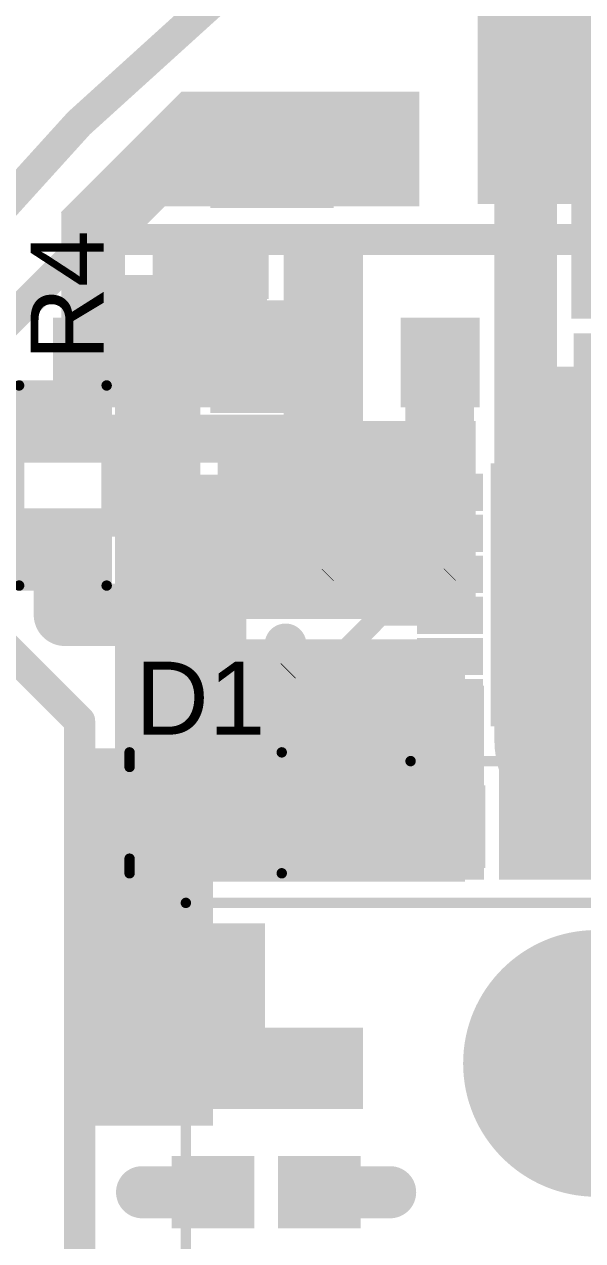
# Model space of a CAD drawing. Header units: millimetres. Extents: x -35.7 to 35.7, y -3.2 to 68.2.
# Drawn here: x -25.77 to -18.96, y 43.99 to 58.81 of the extents above; entities that cross this region are included whole.
import ezdxf

# ---------------------------------------------------------------- set-up
doc = ezdxf.new("R2010")
doc.units = ezdxf.units.MM
for name, color, linetype in [('BottomLayer', 5, 'Continuous'), ('BottomPaste', 16, 'Continuous'), ('BottomSolder', 6, 'Continuous'), ('Mechanical2', 216, 'Continuous'), ('PadHoleLayer', 156, 'Continuous'), ('TopLayer', 1, 'Continuous'), ('TopOverlay', 2, 'Continuous'), ('TopPaste', 8, 'Continuous'), ('TopSolder', 216, 'Continuous'), ('ViaHoleLayer', 16, 'Continuous')]:
    doc.layers.add(name, color=color, linetype=linetype)
doc.styles.add('Arial', font='', dxfattribs={"height": 0.2})
doc.styles.get('Arial').set_extended_font_data('Arial')

# ---------------------------------------------------------------- blocks, each defined once
blk = doc.blocks.new('0855115001_56')
at = {"layer": 'PadHoleLayer'}
h = blk.add_hatch(color=156, dxfattribs=at)
edge = h.paths.add_edge_path()
edge.add_arc((-5.715, -4.444999999999999), 1.62500056, 0, 360)
at = {"layer": 'TopOverlay', "const_width": 0.127}
for points in [[(-7.670799999999999, -9.448799999999999), (-7.670799999999999, 5.715)], [(7.6454, -9.448799999999999), (-7.670799999999999, -9.448799999999999)]]:
    blk.add_lwpolyline(points, dxfattribs=at)
at = {"layer": 'TopOverlay', "const_width": 0.0635}
blk.add_lwpolyline([(-7.70255, -9.448799999999999, 1), (-7.63905, -9.448799999999999, 1)], format="xyb", close=True, dxfattribs=at)
blk.add_lwpolyline([(-7.70255, -9.448799999999999, 1), (-7.63905, -9.448799999999999, 1)], format="xyb", close=True, dxfattribs=at)
blk = doc.blocks.new('CAP_0603_B_78')
at = {"layer": 'BottomLayer'}
for points in [[(-1.143, -0.4445), (-1.143, 0.4445), (-0.3810000000000001, 0.4445), (-0.3809999999999999, -0.4445)], [(0.3810000000000001, -0.4445), (0.3809999999999999, 0.4445), (1.143, 0.4445), (1.143, -0.4445)]]:
    blk.add_hatch(color=5, dxfattribs=at).paths.add_polyline_path(points)
at = {"layer": 'BottomPaste'}
for points in [[(-1.143, -0.4445), (-1.143, 0.4445), (-0.3810000000000001, 0.4445), (-0.3809999999999999, -0.4445)], [(0.3810000000000001, -0.4445), (0.3809999999999999, 0.4445), (1.143, 0.4445), (1.143, -0.4445)]]:
    blk.add_hatch(color=16, dxfattribs=at).paths.add_polyline_path(points)
at = {"layer": 'BottomSolder'}
for points in [[(-1.20299988, -0.50449988), (-1.20299988, 0.5044998799999999), (-0.3210001200000001, 0.50449988), (-0.3210001199999999, -0.5044998799999999)], [(0.3210001200000001, -0.50449988), (0.3210001199999999, 0.5044998799999999), (1.20299988, 0.50449988), (1.20299988, -0.5044998799999999)]]:
    blk.add_hatch(color=6, dxfattribs=at).paths.add_polyline_path(points)
blk = doc.blocks.new('CAP_0603_B_79')
at = {"layer": 'BottomLayer'}
for points in [[(-1.143, -0.4445), (-1.143, 0.4445), (-0.3810000000000001, 0.4445), (-0.3809999999999999, -0.4445)], [(0.3810000000000001, -0.4445), (0.3809999999999999, 0.4445), (1.143, 0.4445), (1.143, -0.4445)]]:
    blk.add_hatch(color=5, dxfattribs=at).paths.add_polyline_path(points)
at = {"layer": 'BottomPaste'}
for points in [[(-1.143, -0.4445), (-1.143, 0.4445), (-0.3810000000000001, 0.4445), (-0.3809999999999999, -0.4445)], [(0.3810000000000001, -0.4445), (0.3809999999999999, 0.4445), (1.143, 0.4445), (1.143, -0.4445)]]:
    blk.add_hatch(color=16, dxfattribs=at).paths.add_polyline_path(points)
at = {"layer": 'BottomSolder'}
for points in [[(-1.20299988, -0.50449988), (-1.20299988, 0.5044998799999999), (-0.3210001200000001, 0.50449988), (-0.3210001199999999, -0.5044998799999999)], [(0.3210001200000001, -0.50449988), (0.3210001199999999, 0.5044998799999999), (1.20299988, 0.50449988), (1.20299988, -0.5044998799999999)]]:
    blk.add_hatch(color=6, dxfattribs=at).paths.add_polyline_path(points)
blk = doc.blocks.new('CAP_0402_B_92')
at = {"layer": 'BottomLayer'}
for points in [[(-0.2413, 0.3175), (-0.2412999999999999, -0.3175), (-0.6985, -0.3175), (-0.6985, 0.3175)], [(0.6985, 0.3175), (0.6985, -0.3175), (0.2413, -0.3175), (0.2412999999999999, 0.3175)]]:
    blk.add_hatch(color=5, dxfattribs=at).paths.add_polyline_path(points)
at = {"layer": 'BottomPaste'}
for points in [[(-0.2413, 0.3175), (-0.2412999999999999, -0.3175), (-0.6985, -0.3175), (-0.6985, 0.3175)], [(0.6985, 0.3175), (0.6985, -0.3175), (0.2413, -0.3175), (0.2412999999999999, 0.3175)]]:
    blk.add_hatch(color=16, dxfattribs=at).paths.add_polyline_path(points)
at = {"layer": 'BottomSolder'}
for points in [[(-0.18130012, 0.37749988), (-0.18130012, -0.37749988), (-0.7584998799999999, -0.37749988), (-0.7584998799999999, 0.37749988)], [(0.7584998799999999, 0.37749988), (0.7584998799999999, -0.37749988), (0.18130012, -0.37749988), (0.18130012, 0.37749988)]]:
    blk.add_hatch(color=6, dxfattribs=at).paths.add_polyline_path(points)
blk = doc.blocks.new('CAP_0603_B_96')
at = {"layer": 'BottomLayer'}
for points in [[(-1.143, -0.4445), (-1.143, 0.4445), (-0.3809999999999999, 0.4445), (-0.3809999999999999, -0.4445)], [(0.3809999999999999, -0.4445), (0.3809999999999999, 0.4445), (1.143, 0.4445), (1.143, -0.4445)]]:
    blk.add_hatch(color=5, dxfattribs=at).paths.add_polyline_path(points)
at = {"layer": 'BottomPaste'}
for points in [[(-1.143, -0.4445), (-1.143, 0.4445), (-0.3809999999999999, 0.4445), (-0.3809999999999999, -0.4445)], [(0.3809999999999999, -0.4445), (0.3809999999999999, 0.4445), (1.143, 0.4445), (1.143, -0.4445)]]:
    blk.add_hatch(color=16, dxfattribs=at).paths.add_polyline_path(points)
at = {"layer": 'BottomSolder'}
for points in [[(-1.20299988, -0.50449988), (-1.20299988, 0.50449988), (-0.3210001199999999, 0.50449988), (-0.3210001199999999, -0.50449988)], [(0.3210001199999999, -0.50449988), (0.3210001199999999, 0.50449988), (1.20299988, 0.50449988), (1.20299988, -0.50449988)]]:
    blk.add_hatch(color=6, dxfattribs=at).paths.add_polyline_path(points)
blk = doc.blocks.new('CAP_0402_B_111')
at = {"layer": 'BottomLayer'}
for points in [[(-0.2412999999999999, 0.3174999999999999), (-0.2413000000000001, -0.3175), (-0.6985, -0.3174999999999999), (-0.6985, 0.3175)], [(0.6985, 0.3174999999999999), (0.6985, -0.3175), (0.2412999999999999, -0.3174999999999999), (0.2413000000000001, 0.3175)]]:
    blk.add_hatch(color=5, dxfattribs=at).paths.add_polyline_path(points)
at = {"layer": 'BottomPaste'}
for points in [[(-0.2412999999999999, 0.3174999999999999), (-0.2413000000000001, -0.3175), (-0.6985, -0.3174999999999999), (-0.6985, 0.3175)], [(0.6985, 0.3174999999999999), (0.6985, -0.3175), (0.2412999999999999, -0.3174999999999999), (0.2413000000000001, 0.3175)]]:
    blk.add_hatch(color=16, dxfattribs=at).paths.add_polyline_path(points)
at = {"layer": 'BottomSolder'}
for points in [[(-0.1813001199999999, 0.3774998799999999), (-0.1813001200000001, -0.3774998800000001), (-0.7584998799999999, -0.3774998799999999), (-0.7584998799999999, 0.3774998800000001)], [(0.7584998799999999, 0.3774998799999999), (0.7584998799999999, -0.3774998800000001), (0.1813001199999999, -0.3774998799999999), (0.1813001200000001, 0.3774998800000001)]]:
    blk.add_hatch(color=6, dxfattribs=at).paths.add_polyline_path(points)
blk = doc.blocks.new('CAP_0402_B_115')
at = {"layer": 'BottomLayer'}
for points in [[(-0.2413, 0.3175), (-0.2412999999999999, -0.3175), (-0.6985, -0.3175), (-0.6985, 0.3175)], [(0.6985, 0.3175), (0.6985, -0.3175), (0.2413, -0.3175), (0.2412999999999999, 0.3175)]]:
    blk.add_hatch(color=5, dxfattribs=at).paths.add_polyline_path(points)
at = {"layer": 'BottomPaste'}
for points in [[(-0.2413, 0.3175), (-0.2412999999999999, -0.3175), (-0.6985, -0.3175), (-0.6985, 0.3175)], [(0.6985, 0.3175), (0.6985, -0.3175), (0.2413, -0.3175), (0.2412999999999999, 0.3175)]]:
    blk.add_hatch(color=16, dxfattribs=at).paths.add_polyline_path(points)
at = {"layer": 'BottomSolder'}
for points in [[(-0.18130012, 0.37749988), (-0.18130012, -0.37749988), (-0.7584998799999999, -0.37749988), (-0.7584998799999999, 0.37749988)], [(0.7584998799999999, 0.37749988), (0.7584998799999999, -0.37749988), (0.18130012, -0.37749988), (0.18130012, 0.37749988)]]:
    blk.add_hatch(color=6, dxfattribs=at).paths.add_polyline_path(points)
blk = doc.blocks.new('CUS10S30_H3F_124')
at = {"layer": 'TopLayer'}
for points in [[(-0.74999977, -0.4500003699999999), (-1.55000071, -0.4500003700000001), (-1.55000071, 0.4500003699999999), (-0.74999977, 0.4500003700000001)], [(1.55000071, -0.4500003699999999), (0.74999977, -0.4500003700000001), (0.74999977, 0.4500003699999999), (1.55000071, 0.4500003700000001)]]:
    blk.add_hatch(color=1, dxfattribs=at).paths.add_polyline_path(points)
at = {"layer": 'TopOverlay'}
for points in [[(-2.00552304, 0.4822342399999999), (-0.91332304, 0.4822342399999999), (-0.91332304, 0.7870342399999999), (-2.00552304, 0.7870342399999999)], [(-2.00552304, -0.50836576), (-1.57372304, -0.50836576), (-1.57372304, 0.5076342399999999), (-2.00552304, 0.5076342399999999)], [(-2.00552304, -0.78776576), (-0.91332304, -0.78776576), (-0.91332304, -0.48296576), (-2.00552304, -0.48296576)]]:
    blk.add_hatch(color=2, dxfattribs=at).paths.add_polyline_path(points)
at = {"layer": 'TopPaste'}
for points in [[(-0.74999977, -0.4500003699999999), (-1.55000071, -0.4500003700000001), (-1.55000071, 0.4500003699999999), (-0.74999977, 0.4500003700000001)], [(1.55000071, -0.4500003699999999), (0.74999977, -0.4500003700000001), (0.74999977, 0.4500003699999999), (1.55000071, 0.4500003700000001)]]:
    blk.add_hatch(color=8, dxfattribs=at).paths.add_polyline_path(points)
at = {"layer": 'TopSolder'}
for points in [[(-0.69499861, -0.5050015299999998), (-1.60500187, -0.50500153), (-1.60500187, 0.5050015299999998), (-0.69499861, 0.50500153)], [(1.60500187, -0.5050015299999998), (0.69499861, -0.50500153), (0.69499861, 0.5050015299999998), (1.60500187, 0.50500153)]]:
    blk.add_hatch(color=216, dxfattribs=at).paths.add_polyline_path(points)
at = {"layer": 'TopOverlay', "const_width": 0.127}
for points in [[(0.9397999999999999, 0.7366), (-0.9143999999999999, 0.7366)], [(0.9397999999999999, 0.7366), (0.9397999999999999, 0.5588)], [(0.9397999999999999, -0.5588), (0.9397999999999999, -0.7366)], [(0.9397999999999999, -0.7366), (-0.9143999999999999, -0.7366)]]:
    blk.add_lwpolyline(points, dxfattribs=at)
at = {"layer": 'TopOverlay', "const_width": 0.0635}
for points in [[(-0.9461499999999999, 0.7366, 1), (-0.88265, 0.7366, 1)], [(0.9080499999999999, 0.7366, 1), (0.9715499999999999, 0.7366, 1)], [(0.9080499999999999, 0.7366, 1), (0.9715499999999999, 0.7366, 1)], [(0.9080499999999999, 0.5588, 1), (0.9715499999999999, 0.5588, 1)], [(0.9080499999999999, -0.5588, 1), (0.9715499999999999, -0.5588, 1)], [(-0.9461499999999999, -0.7366, 1), (-0.88265, -0.7366, 1)], [(0.9080499999999999, -0.7366, 1), (0.9715499999999999, -0.7366, 1)], [(0.9080499999999999, -0.7366, 1), (0.9715499999999999, -0.7366, 1)]]:
    blk.add_lwpolyline(points, format="xyb", close=True, dxfattribs=at)
blk = doc.blocks.new('RES0603_B_141')
at = {"layer": 'BottomLayer'}
for points in [[(-1.143, -0.4445), (-1.143, 0.4445), (-0.3809999999999999, 0.4445), (-0.3809999999999999, -0.4445)], [(0.3809999999999999, -0.4445), (0.3809999999999999, 0.4445), (1.143, 0.4445), (1.143, -0.4445)]]:
    blk.add_hatch(color=5, dxfattribs=at).paths.add_polyline_path(points)
at = {"layer": 'BottomPaste'}
for points in [[(-1.143, -0.4445), (-1.143, 0.4445), (-0.3809999999999999, 0.4445), (-0.3809999999999999, -0.4445)], [(0.3809999999999999, -0.4445), (0.3809999999999999, 0.4445), (1.143, 0.4445), (1.143, -0.4445)]]:
    blk.add_hatch(color=16, dxfattribs=at).paths.add_polyline_path(points)
at = {"layer": 'BottomSolder'}
for points in [[(-1.2446, -0.5460999999999999), (-1.2446, 0.5460999999999999), (-0.2794, 0.5460999999999999), (-0.2794, -0.5460999999999999)], [(0.2794, -0.5460999999999999), (0.2794, 0.5460999999999999), (1.2446, 0.5460999999999999), (1.2446, -0.5460999999999999)]]:
    blk.add_hatch(color=6, dxfattribs=at).paths.add_polyline_path(points)
blk = doc.blocks.new('RES0603_142')
at = {"layer": 'TopLayer'}
for points in [[(-0.3809999999999999, 0.4445), (-0.3809999999999999, -0.4445), (-1.143, -0.4445), (-1.143, 0.4445)], [(1.143, 0.4445), (1.143, -0.4445), (0.3809999999999999, -0.4445), (0.3809999999999999, 0.4445)]]:
    blk.add_hatch(color=1, dxfattribs=at).paths.add_polyline_path(points)
at = {"layer": 'TopPaste'}
for points in [[(-0.3809999999999999, 0.4445), (-0.3809999999999999, -0.4445), (-1.143, -0.4445), (-1.143, 0.4445)], [(1.143, 0.4445), (1.143, -0.4445), (0.3809999999999999, -0.4445), (0.3809999999999999, 0.4445)]]:
    blk.add_hatch(color=8, dxfattribs=at).paths.add_polyline_path(points)
at = {"layer": 'TopSolder'}
for points in [[(-0.2794, 0.5460999999999999), (-0.2794, -0.5460999999999999), (-1.2446, -0.5460999999999999), (-1.2446, 0.5460999999999999)], [(1.2446, 0.5460999999999999), (1.2446, -0.5460999999999999), (0.2794, -0.5460999999999999), (0.2794, 0.5460999999999999)]]:
    blk.add_hatch(color=216, dxfattribs=at).paths.add_polyline_path(points)
at = {"layer": 'TopOverlay', "const_width": 0.127}
for points in [[(1.2192, 0.5334), (-1.2192, 0.5334)], [(-1.2192, -0.5334), (-1.2192, 0.5334)], [(1.2192, -0.5334), (1.2192, 0.5334)], [(1.2192, -0.5334), (-1.2192, -0.5334)]]:
    blk.add_lwpolyline(points, dxfattribs=at)
at = {"layer": 'TopOverlay', "const_width": 0.0635}
for points in [[(-1.25095, 0.5334, 1), (-1.18745, 0.5334, 1)], [(-1.25095, 0.5334, 1), (-1.18745, 0.5334, 1)], [(1.18745, 0.5334, 1), (1.25095, 0.5334, 1)], [(1.18745, 0.5334, 1), (1.25095, 0.5334, 1)], [(-1.25095, -0.5334, 1), (-1.18745, -0.5334, 1)], [(-1.25095, -0.5334, 1), (-1.18745, -0.5334, 1)], [(1.18745, -0.5334, 1), (1.25095, -0.5334, 1)], [(1.18745, -0.5334, 1), (1.25095, -0.5334, 1)]]:
    blk.add_lwpolyline(points, format="xyb", close=True, dxfattribs=at)
blk = doc.blocks.new('RES0603_B_150')
at = {"layer": 'BottomLayer'}
for points in [[(-1.143, -0.4445), (-1.143, 0.4445), (-0.3809999999999999, 0.4445), (-0.3809999999999999, -0.4445)], [(0.3809999999999999, -0.4445), (0.3809999999999999, 0.4445), (1.143, 0.4445), (1.143, -0.4445)]]:
    blk.add_hatch(color=5, dxfattribs=at).paths.add_polyline_path(points)
at = {"layer": 'BottomPaste'}
for points in [[(-1.143, -0.4445), (-1.143, 0.4445), (-0.3809999999999999, 0.4445), (-0.3809999999999999, -0.4445)], [(0.3809999999999999, -0.4445), (0.3809999999999999, 0.4445), (1.143, 0.4445), (1.143, -0.4445)]]:
    blk.add_hatch(color=16, dxfattribs=at).paths.add_polyline_path(points)
at = {"layer": 'BottomSolder'}
for points in [[(-1.2446, -0.5460999999999999), (-1.2446, 0.5460999999999999), (-0.2794, 0.5460999999999999), (-0.2794, -0.5460999999999999)], [(0.2794, -0.5460999999999999), (0.2794, 0.5460999999999999), (1.2446, 0.5460999999999999), (1.2446, -0.5460999999999999)]]:
    blk.add_hatch(color=6, dxfattribs=at).paths.add_polyline_path(points)
blk = doc.blocks.new('RES0603_B_152')
at = {"layer": 'BottomLayer'}
for points in [[(-1.143, -0.4445), (-1.143, 0.4445), (-0.3809999999999999, 0.4445), (-0.3809999999999999, -0.4445)], [(0.3809999999999999, -0.4445), (0.3809999999999999, 0.4445), (1.143, 0.4445), (1.143, -0.4445)]]:
    blk.add_hatch(color=5, dxfattribs=at).paths.add_polyline_path(points)
at = {"layer": 'BottomPaste'}
for points in [[(-1.143, -0.4445), (-1.143, 0.4445), (-0.3809999999999999, 0.4445), (-0.3809999999999999, -0.4445)], [(0.3809999999999999, -0.4445), (0.3809999999999999, 0.4445), (1.143, 0.4445), (1.143, -0.4445)]]:
    blk.add_hatch(color=16, dxfattribs=at).paths.add_polyline_path(points)
at = {"layer": 'BottomSolder'}
for points in [[(-1.2446, -0.5460999999999999), (-1.2446, 0.5460999999999999), (-0.2794, 0.5460999999999999), (-0.2794, -0.5460999999999999)], [(0.2794, -0.5460999999999999), (0.2794, 0.5460999999999999), (1.2446, 0.5460999999999999), (1.2446, -0.5460999999999999)]]:
    blk.add_hatch(color=6, dxfattribs=at).paths.add_polyline_path(points)
blk = doc.blocks.new('750314597_159')
at = {"layer": 'TopLayer'}
for points in [[(-6.479998469999999, 3.08500018), (-5.17999853, 3.08500018), (-5.17999853, 1.91499998), (-6.479998469999999, 1.91499998)], [(5.18000107, 3.08500018), (6.48000101, 3.08500018), (6.48000101, 1.91499998), (5.18000107, 1.91499998)], [(-6.479998469999999, 0.5850000999999999), (-5.17999853, 0.5850000999999999), (-5.17999853, -0.5850000999999999), (-6.479998469999999, -0.5850000999999999)], [(5.18000107, 0.5850000999999999), (6.48000101, 0.5850000999999999), (6.48000101, -0.5850000999999999), (5.18000107, -0.5850000999999999)], [(-6.479998469999999, -1.91499998), (-5.17999853, -1.91499998), (-5.17999853, -3.08500018), (-6.479998469999999, -3.08500018)], [(5.18000107, -1.91499998), (6.48000101, -1.91499998), (6.48000101, -3.08500018), (5.18000107, -3.08500018)]]:
    blk.add_hatch(color=1, dxfattribs=at).paths.add_polyline_path(points)
at = {"layer": 'TopPaste'}
for points in [[(-6.479998469999999, 3.08500018), (-5.17999853, 3.08500018), (-5.17999853, 1.91499998), (-6.479998469999999, 1.91499998)], [(5.18000107, 3.08500018), (6.48000101, 3.08500018), (6.48000101, 1.91499998), (5.18000107, 1.91499998)], [(-6.479998469999999, 0.5850000999999999), (-5.17999853, 0.5850000999999999), (-5.17999853, -0.5850000999999999), (-6.479998469999999, -0.5850000999999999)], [(5.18000107, 0.5850000999999999), (6.48000101, 0.5850000999999999), (6.48000101, -0.5850000999999999), (5.18000107, -0.5850000999999999)], [(-6.479998469999999, -1.91499998), (-5.17999853, -1.91499998), (-5.17999853, -3.08500018), (-6.479998469999999, -3.08500018)], [(5.18000107, -1.91499998), (6.48000101, -1.91499998), (6.48000101, -3.08500018), (5.18000107, -3.08500018)]]:
    blk.add_hatch(color=8, dxfattribs=at).paths.add_polyline_path(points)
at = {"layer": 'TopSolder'}
for points in [[(-6.581598469999999, 3.18660018), (-5.078398529999999, 3.18660018), (-5.078398529999999, 1.81339998), (-6.581598469999999, 1.81339998)], [(5.07840107, 3.18660018), (6.581601009999999, 3.18660018), (6.581601009999999, 1.81339998), (5.07840107, 1.81339998)], [(-6.581598469999999, 0.6866000999999999), (-5.078398529999999, 0.6866000999999999), (-5.078398529999999, -0.6866000999999999), (-6.581598469999999, -0.6866000999999999)], [(5.07840107, 0.6866000999999999), (6.581601009999999, 0.6866000999999999), (6.581601009999999, -0.6866000999999999), (5.07840107, -0.6866000999999999)], [(-6.581598469999999, -1.81339998), (-5.078398529999999, -1.81339998), (-5.078398529999999, -3.18660018), (-6.581598469999999, -3.18660018)], [(5.07840107, -1.81339998), (6.581601009999999, -1.81339998), (6.581601009999999, -3.18660018), (5.07840107, -3.18660018)]]:
    blk.add_hatch(color=216, dxfattribs=at).paths.add_polyline_path(points)
at = {"layer": 'TopOverlay', "const_width": 0.127}
for points in [[(4.1402, 4.9276), (-3.937, 4.9276)], [(4.1402, -4.9276), (-3.937, -4.9276)]]:
    blk.add_lwpolyline(points, dxfattribs=at)
at = {"layer": 'TopOverlay'}
for points, const_width in [([(-3.96875, 4.9276, 1), (-3.90525, 4.9276, 1)], 0.0635), ([(4.108449999999999, 4.9276, 1), (4.17195, 4.9276, 1)], 0.0635), ([(5.7912, 3.5052, 1), (5.537199999999999, 3.5052, 1)], 0.254), ([(5.4737, 3.5052, 1), (5.6007, 3.5052, 1)], 0.127), ([(5.7277, 3.5052, 1), (5.8547, 3.5052, 1)], 0.127), ([(-3.96875, -4.9276, 1), (-3.90525, -4.9276, 1)], 0.0635), ([(4.108449999999999, -4.9276, 1), (4.17195, -4.9276, 1)], 0.0635)]:
    blk.add_lwpolyline(points, format="xyb", close=True, dxfattribs=dict(at, const_width=const_width))
blk = doc.blocks.new('LM5160ADNTR_B_160')
at = {"layer": 'BottomLayer'}
for points in [[(-1.29999994, 1.49999954), (1.29999994, 1.49999954), (1.29999994, -1.49999954), (-1.29999994, -1.49999954)], [(-2.19999814, 1.37499979), (-1.59999934, 1.37499979), (-1.59999934, 1.12500029), (-2.19999814, 1.12500029)], [(1.60000188, 1.37499979), (2.20000068, 1.37499979), (2.20000068, 1.12500029), (1.60000188, 1.12500029)], [(-2.19999814, 0.8750007900000001), (-1.59999934, 0.8750007900000001), (-1.59999934, 0.6250012899999999), (-2.19999814, 0.6250012899999999)], [(1.60000188, 0.8750007900000001), (2.20000068, 0.8750007900000001), (2.20000068, 0.6250012899999999), (1.60000188, 0.6250012899999999)], [(-2.19999814, 0.37499925), (-1.59999934, 0.37499925), (-1.59999934, 0.12499975), (-2.19999814, 0.12499975)], [(1.60000188, 0.37499925), (2.20000068, 0.37499925), (2.20000068, 0.12499975), (1.60000188, 0.12499975)], [(-2.19999814, -0.12499975), (-1.59999934, -0.12499975), (-1.59999934, -0.37499925), (-2.19999814, -0.37499925)], [(1.60000188, -0.12499975), (2.20000068, -0.12499975), (2.20000068, -0.37499925), (1.60000188, -0.37499925)], [(-2.19999814, -0.6250012899999999), (-1.59999934, -0.6250012899999999), (-1.59999934, -0.8750007900000001), (-2.19999814, -0.8750007900000001)], [(1.60000188, -0.6250012899999999), (2.20000068, -0.6250012899999999), (2.20000068, -0.8750007900000001), (1.60000188, -0.8750007900000001)], [(-2.19999814, -1.12500029), (-1.59999934, -1.12500029), (-1.59999934, -1.37499979), (-2.19999814, -1.37499979)], [(1.60000188, -1.12500029), (2.20000068, -1.12500029), (2.20000068, -1.37499979), (1.60000188, -1.37499979)]]:
    blk.add_hatch(color=5, dxfattribs=at).paths.add_polyline_path(points)
at = {"layer": 'BottomPaste'}
for points in [[(-1.29999994, 1.49999954), (1.29999994, 1.49999954), (1.29999994, -1.49999954), (-1.29999994, -1.49999954)], [(-2.19999814, 1.37499979), (-1.59999934, 1.37499979), (-1.59999934, 1.12500029), (-2.19999814, 1.12500029)], [(1.60000188, 1.37499979), (2.20000068, 1.37499979), (2.20000068, 1.12500029), (1.60000188, 1.12500029)], [(-2.19999814, 0.8750007900000001), (-1.59999934, 0.8750007900000001), (-1.59999934, 0.6250012899999999), (-2.19999814, 0.6250012899999999)], [(1.60000188, 0.8750007900000001), (2.20000068, 0.8750007900000001), (2.20000068, 0.6250012899999999), (1.60000188, 0.6250012899999999)], [(-2.19999814, 0.37499925), (-1.59999934, 0.37499925), (-1.59999934, 0.12499975), (-2.19999814, 0.12499975)], [(1.60000188, 0.37499925), (2.20000068, 0.37499925), (2.20000068, 0.12499975), (1.60000188, 0.12499975)], [(-2.19999814, -0.12499975), (-1.59999934, -0.12499975), (-1.59999934, -0.37499925), (-2.19999814, -0.37499925)], [(1.60000188, -0.12499975), (2.20000068, -0.12499975), (2.20000068, -0.37499925), (1.60000188, -0.37499925)], [(-2.19999814, -0.6250012899999999), (-1.59999934, -0.6250012899999999), (-1.59999934, -0.8750007900000001), (-2.19999814, -0.8750007900000001)], [(1.60000188, -0.6250012899999999), (2.20000068, -0.6250012899999999), (2.20000068, -0.8750007900000001), (1.60000188, -0.8750007900000001)], [(-2.19999814, -1.12500029), (-1.59999934, -1.12500029), (-1.59999934, -1.37499979), (-2.19999814, -1.37499979)], [(1.60000188, -1.12500029), (2.20000068, -1.12500029), (2.20000068, -1.37499979), (1.60000188, -1.37499979)]]:
    blk.add_hatch(color=16, dxfattribs=at).paths.add_polyline_path(points)
at = {"layer": 'BottomSolder'}
for points in [[(-1.40159994, 1.60159954), (1.40159994, 1.60159954), (1.40159994, -1.60159954), (-1.40159994, -1.60159954)], [(-2.30159814, 1.47659979), (-1.49839934, 1.47659979), (-1.49839934, 1.02340029), (-2.30159814, 1.02340029)], [(1.49840188, 1.47659979), (2.30160068, 1.47659979), (2.30160068, 1.02340029), (1.49840188, 1.02340029)], [(-2.30159814, 0.9766007899999999), (-1.49839934, 0.9766007899999999), (-1.49839934, 0.5234012899999999), (-2.30159814, 0.5234012899999999)], [(1.49840188, 0.9766007899999999), (2.30160068, 0.9766007899999999), (2.30160068, 0.5234012899999999), (1.49840188, 0.5234012899999999)], [(-2.30159814, 0.47659925), (-1.49839934, 0.47659925), (-1.49839934, 0.02339975), (-2.30159814, 0.02339975)], [(1.49840188, 0.47659925), (2.30160068, 0.47659925), (2.30160068, 0.02339975), (1.49840188, 0.02339975)], [(-2.30159814, -0.02339975), (-1.49839934, -0.02339975), (-1.49839934, -0.47659925), (-2.30159814, -0.47659925)], [(1.49840188, -0.02339975), (2.30160068, -0.02339975), (2.30160068, -0.47659925), (1.49840188, -0.47659925)], [(-2.30159814, -0.5234012899999999), (-1.49839934, -0.5234012899999999), (-1.49839934, -0.9766007899999999), (-2.30159814, -0.9766007899999999)], [(1.49840188, -0.5234012899999999), (2.30160068, -0.5234012899999999), (2.30160068, -0.9766007899999999), (1.49840188, -0.9766007899999999)], [(-2.30159814, -1.02340029), (-1.49839934, -1.02340029), (-1.49839934, -1.47659979), (-2.30159814, -1.47659979)], [(1.49840188, -1.02340029), (2.30160068, -1.02340029), (2.30160068, -1.47659979), (1.49840188, -1.47659979)]]:
    blk.add_hatch(color=6, dxfattribs=at).paths.add_polyline_path(points)

msp = doc.modelspace()

# ---------------------------------------------------------------- hatches: boundary and pattern name
at = {"layer": 'BottomLayer'}
for points in [[(-19.1008, 55.21959999999999), (-17.89975592, 55.21959999999999), (-17.89975592, 60.2996), (-19.1008, 60.2996)], [(-23.25370254, 57.39129745999999), (-23.85060254, 57.98819746), (-25.32379746, 56.51500254), (-24.72689746, 55.91810254)], [(-23.8506, 56.5912), (-20.955, 56.5912), (-20.955, 57.98819999999999), (-23.8506, 57.98819999999999)], [(-24.2062, 56.5912), (-22.86, 56.5912), (-22.86, 57.6326), (-24.2062, 57.6326)], [(-25.1206, 54.23303859999999), (-24.53995092, 54.23303859999999), (-24.53995092, 56.66739999999999), (-25.1206, 56.66739999999999)], [(-25.31708424, 54.2584386), (-24.73643516, 54.2584386), (-24.73643516, 56.515), (-25.31708424, 56.515)], [(-24.2062, 54.22899999999999), (-22.8092, 54.22899999999999), (-22.8092, 56.15939999999999), (-24.2062, 56.15939999999999)], [(-23.8506, 54.22899999999999), (-22.8092, 54.22899999999999), (-22.8092, 56.1086), (-23.8506, 56.1086)], [(-22.606, 53.55952204), (-21.6408, 53.55952204), (-21.6408, 56.15939999999999), (-22.606, 56.15939999999999)], [(-19.0754, 55.21959999999999), (-9.779, 55.21959999999999), (-9.779, 55.7022), (-19.0754, 55.7022)], [(-21.12555592, 52.5272), (-20.28735592, 52.5272), (-20.28735592, 55.14339999999999), (-21.12555592, 55.14339999999999)], [(-19.0754, 53.6796361), (-11.303, 53.6796361), (-11.303, 55.04179746), (-19.0754, 55.04179746)], [(-19.98255592, 52.4256), (-16.42655592, 52.4256), (-16.42655592, 54.63539999999999), (-19.98255592, 54.63539999999999)], [(-24.765, 54.05120254), (-24.765, 53.46700254), (-21.64080508, 53.46700254), (-21.64080508, 54.05120254)], [(-24.765, 52.6034), (-24.18771896, 52.6034), (-24.18771896, 53.59399999999999), (-24.765, 53.59399999999999)], [(-24.003, 48.46319999999999), (-23.0632, 48.46319999999999), (-23.0632, 53.2638), (-24.003, 53.2638)], [(-22.41004408, 52.5272), (-20.2946, 52.5272), (-20.2946, 53.2638), (-22.41004408, 53.2638)], [(-20.9296, 49.403), (-20.1676, 49.403), (-20.1676, 50.74919999999999), (-20.9296, 50.74919999999999)], [(-19.98255592, 48.387), (-17.36635592, 48.387), (-17.36635592, 50.47923356), (-19.98255592, 50.47923356)], [(-22.8092, 48.387), (-20.1676, 48.387), (-20.1676, 49.8602), (-22.8092, 49.8602)], [(-24.6634, 45.593), (-22.8346, 45.593), (-22.8346, 47.85359999999999), (-24.6634, 47.85359999999999)], [(-22.9743, 45.593), (-21.6408, 45.593), (-21.6408, 46.5836), (-22.9743, 46.5836)]]:
    msp.add_hatch(color=5, dxfattribs=at).paths.add_polyline_path(points)
h = msp.add_hatch(color=5, dxfattribs=at)
edge = h.paths.add_edge_path()
edge.add_arc((-21.3868, 57.60211999999999), 0.2999994, 0, 360)
h = msp.add_hatch(color=5, dxfattribs=at)
edge = h.paths.add_edge_path()
edge.add_arc((-21.3868, 56.95696), 0.2999994, 0, 360)
h = msp.add_hatch(color=5, dxfattribs=at)
edge = h.paths.add_edge_path()
edge.add_arc((-19.6596, 56.99760000000001), 0.2999994, 0, 360)
h = msp.add_hatch(color=5, dxfattribs=at)
edge = h.paths.add_edge_path()
edge.add_arc((-23.93455716, 55.44044284), 0.2999994, 0, 360)
h = msp.add_hatch(color=5, dxfattribs=at)
edge = h.paths.add_edge_path()
edge.add_arc((-19.6596, 55.2958), 0.2999994, 0, 360)
h = msp.add_hatch(color=5, dxfattribs=at)
edge = h.paths.add_edge_path()
edge.add_arc((-20.69375592, 53.5272361), 0.2999994, 0, 360)
h = msp.add_hatch(color=5, dxfattribs=at)
edge = h.paths.add_edge_path()
edge.add_arc((-25.273, 51.6128), 0.2999994, 0, 360)
h = msp.add_hatch(color=5, dxfattribs=at)
edge = h.paths.add_edge_path()
edge.add_arc((-22.5552, 50.92699999999999), 0.2999994, 0, 360)
h = msp.add_hatch(color=5, dxfattribs=at)
edge = h.paths.add_edge_path()
edge.add_arc((-22.47899492, 49.47962164), 0.2999994, 0, 360)
h = msp.add_hatch(color=5, dxfattribs=at)
edge = h.paths.add_edge_path()
edge.add_arc((-21.81859746, 49.47962164), 0.2999994, 0, 360)
h = msp.add_hatch(color=5, dxfattribs=at)
edge = h.paths.add_edge_path()
edge.add_arc((-22.47899492, 48.7934), 0.2999994, 0, 360)
h = msp.add_hatch(color=5, dxfattribs=at)
edge = h.paths.add_edge_path()
edge.add_arc((-21.81859746, 48.7934), 0.2999994, 0, 360)
h = msp.add_hatch(color=5, dxfattribs=at)
edge = h.paths.add_edge_path()
edge.add_arc((-24.3332, 47.4472), 0.2999994, 0, 360)
h = msp.add_hatch(color=5, dxfattribs=at)
edge = h.paths.add_edge_path()
edge.add_arc((-24.3332, 46.6979), 0.2999994, 0, 360)
h = msp.add_hatch(color=5, dxfattribs=at)
edge = h.paths.add_edge_path()
edge.add_arc((-24.3332, 45.9486), 0.2999994, 0, 360)
h = msp.add_hatch(color=5, dxfattribs=at)
edge = h.paths.add_edge_path()
edge.add_arc((-24.3332, 44.577), 0.2999994, 0, 360)
h = msp.add_hatch(color=5, dxfattribs=at)
edge = h.paths.add_edge_path()
edge.add_arc((-21.3106, 44.577), 0.2999994, 0, 360)
at = {"layer": 'BottomSolder'}
h = msp.add_hatch(color=6, dxfattribs=at)
edge = h.paths.add_edge_path()
edge.add_arc((-21.3868, 57.60211999999999), 0.1499997, 0, 360)
h = msp.add_hatch(color=6, dxfattribs=at)
edge = h.paths.add_edge_path()
edge.add_arc((-21.3868, 56.95696), 0.1499997, 0, 360)
h = msp.add_hatch(color=6, dxfattribs=at)
edge = h.paths.add_edge_path()
edge.add_arc((-19.6596, 56.99760000000001), 0.1499997, 0, 360)
h = msp.add_hatch(color=6, dxfattribs=at)
edge = h.paths.add_edge_path()
edge.add_arc((-23.93455716, 55.44044284), 0.1499997, 0, 360)
h = msp.add_hatch(color=6, dxfattribs=at)
edge = h.paths.add_edge_path()
edge.add_arc((-19.6596, 55.2958), 0.1499997, 0, 360)
h = msp.add_hatch(color=6, dxfattribs=at)
edge = h.paths.add_edge_path()
edge.add_arc((-20.69375592, 53.5272361), 0.1499997, 0, 360)
h = msp.add_hatch(color=6, dxfattribs=at)
edge = h.paths.add_edge_path()
edge.add_arc((-25.273, 51.6128), 0.1499997, 0, 360)
h = msp.add_hatch(color=6, dxfattribs=at)
edge = h.paths.add_edge_path()
edge.add_arc((-22.5552, 50.92699999999999), 0.1499997, 0, 360)
h = msp.add_hatch(color=6, dxfattribs=at)
edge = h.paths.add_edge_path()
edge.add_arc((-22.47899492, 49.47962164), 0.1499997, 0, 360)
h = msp.add_hatch(color=6, dxfattribs=at)
edge = h.paths.add_edge_path()
edge.add_arc((-21.81859746, 49.47962164), 0.1499997, 0, 360)
h = msp.add_hatch(color=6, dxfattribs=at)
edge = h.paths.add_edge_path()
edge.add_arc((-22.47899492, 48.7934), 0.1499997, 0, 360)
h = msp.add_hatch(color=6, dxfattribs=at)
edge = h.paths.add_edge_path()
edge.add_arc((-21.81859746, 48.7934), 0.1499997, 0, 360)
h = msp.add_hatch(color=6, dxfattribs=at)
edge = h.paths.add_edge_path()
edge.add_arc((-24.3332, 47.4472), 0.1499997, 0, 360)
h = msp.add_hatch(color=6, dxfattribs=at)
edge = h.paths.add_edge_path()
edge.add_arc((-24.3332, 46.6979), 0.1499997, 0, 360)
h = msp.add_hatch(color=6, dxfattribs=at)
edge = h.paths.add_edge_path()
edge.add_arc((-24.3332, 45.9486), 0.1499997, 0, 360)
h = msp.add_hatch(color=6, dxfattribs=at)
edge = h.paths.add_edge_path()
edge.add_arc((-24.3332, 44.577), 0.1499997, 0, 360)
h = msp.add_hatch(color=6, dxfattribs=at)
edge = h.paths.add_edge_path()
edge.add_arc((-21.3106, 44.577), 0.1499997, 0, 360)
at = {"layer": 'TopLayer'}
for points in [[(-20.2438, 56.6166), (-18.5928, 56.6166), (-18.5928, 60.0964), (-20.2438, 60.0964)], [(-23.4188, 56.5912), (-20.955, 56.5912), (-20.955, 57.98819999999999), (-23.4188, 57.98819999999999)], [(-24.6634, 49.6316), (-23.622, 49.6316), (-23.622, 55.75299999999999), (-24.6634, 55.75299999999999)], [(-23.41155592, 51.56199999999999), (-20.2692, 51.56199999999999), (-20.2692, 53.97499999999999), (-23.41155592, 53.97499999999999)], [(-21.1836, 52.2224), (-20.2692, 52.2224), (-20.2692, 53.97499999999999), (-21.1836, 53.97499999999999)], [(-23.0886, 48.36196576), (-20.3962, 48.36196576), (-20.3962, 51.31263295999999), (-23.0886, 51.31263295999999)], [(-23.46959746, 45.38980254), (-23.46959746, 49.98720254), (-25.09519746, 49.98720254), (-25.09519746, 45.38980254)], [(-23.0886, 48.3616), (-21.2852, 48.3616), (-21.2852, 50.0126), (-23.0886, 50.0126)]]:
    msp.add_hatch(color=1, dxfattribs=at).paths.add_polyline_path(points)
h = msp.add_hatch(color=1, dxfattribs=at)
edge = h.paths.add_edge_path()
edge.add_arc((-21.3868, 57.60211999999999), 0.2999994, 0, 360)
h = msp.add_hatch(color=1, dxfattribs=at)
edge = h.paths.add_edge_path()
edge.add_arc((-21.3868, 56.95696), 0.2999994, 0, 360)
h = msp.add_hatch(color=1, dxfattribs=at)
edge = h.paths.add_edge_path()
edge.add_arc((-19.6596, 56.99760000000001), 0.2999994, 0, 360)
h = msp.add_hatch(color=1, dxfattribs=at)
edge = h.paths.add_edge_path()
edge.add_arc((-23.93455716, 55.44044284), 0.2999994, 0, 360)
h = msp.add_hatch(color=1, dxfattribs=at)
edge = h.paths.add_edge_path()
edge.add_arc((-19.6596, 55.2958), 0.2999994, 0, 360)
h = msp.add_hatch(color=1, dxfattribs=at)
edge = h.paths.add_edge_path()
edge.add_arc((-20.69375592, 53.5272361), 0.2999994, 0, 360)
h = msp.add_hatch(color=1, dxfattribs=at)
edge = h.paths.add_edge_path()
edge.add_arc((-25.273, 51.6128), 0.2999994, 0, 360)
h = msp.add_hatch(color=1, dxfattribs=at)
edge = h.paths.add_edge_path()
edge.add_arc((-22.5552, 50.92699999999999), 0.2999994, 0, 360)
h = msp.add_hatch(color=1, dxfattribs=at)
edge = h.paths.add_edge_path()
edge.add_arc((-22.47899492, 49.47962164), 0.2999994, 0, 360)
h = msp.add_hatch(color=1, dxfattribs=at)
edge = h.paths.add_edge_path()
edge.add_arc((-21.81859746, 49.47962164), 0.2999994, 0, 360)
h = msp.add_hatch(color=1, dxfattribs=at)
edge = h.paths.add_edge_path()
edge.add_arc((-22.47899492, 48.7934), 0.2999994, 0, 360)
h = msp.add_hatch(color=1, dxfattribs=at)
edge = h.paths.add_edge_path()
edge.add_arc((-21.81859746, 48.7934), 0.2999994, 0, 360)
h = msp.add_hatch(color=1, dxfattribs=at)
edge = h.paths.add_edge_path()
edge.add_arc((-24.3332, 47.4472), 0.2999994, 0, 360)
h = msp.add_hatch(color=1, dxfattribs=at)
edge = h.paths.add_edge_path()
edge.add_arc((-24.3332, 46.6979), 0.2999994, 0, 360)
h = msp.add_hatch(color=1, dxfattribs=at)
edge = h.paths.add_edge_path()
edge.add_arc((-24.3332, 45.9486), 0.2999994, 0, 360)
h = msp.add_hatch(color=1, dxfattribs=at)
edge = h.paths.add_edge_path()
edge.add_arc((-24.3332, 44.577), 0.2999994, 0, 360)
h = msp.add_hatch(color=1, dxfattribs=at)
edge = h.paths.add_edge_path()
edge.add_arc((-21.3106, 44.577), 0.2999994, 0, 360)
at = {"layer": 'TopSolder'}
h = msp.add_hatch(color=216, dxfattribs=at)
edge = h.paths.add_edge_path()
edge.add_arc((-21.3868, 57.60211999999999), 0.1499997, 0, 360)
h = msp.add_hatch(color=216, dxfattribs=at)
edge = h.paths.add_edge_path()
edge.add_arc((-21.3868, 56.95696), 0.1499997, 0, 360)
h = msp.add_hatch(color=216, dxfattribs=at)
edge = h.paths.add_edge_path()
edge.add_arc((-19.6596, 56.99760000000001), 0.1499997, 0, 360)
h = msp.add_hatch(color=216, dxfattribs=at)
edge = h.paths.add_edge_path()
edge.add_arc((-23.93455716, 55.44044284), 0.1499997, 0, 360)
h = msp.add_hatch(color=216, dxfattribs=at)
edge = h.paths.add_edge_path()
edge.add_arc((-19.6596, 55.2958), 0.1499997, 0, 360)
h = msp.add_hatch(color=216, dxfattribs=at)
edge = h.paths.add_edge_path()
edge.add_arc((-20.69375592, 53.5272361), 0.1499997, 0, 360)
h = msp.add_hatch(color=216, dxfattribs=at)
edge = h.paths.add_edge_path()
edge.add_arc((-25.273, 51.6128), 0.1499997, 0, 360)
h = msp.add_hatch(color=216, dxfattribs=at)
edge = h.paths.add_edge_path()
edge.add_arc((-22.5552, 50.92699999999999), 0.1499997, 0, 360)
h = msp.add_hatch(color=216, dxfattribs=at)
edge = h.paths.add_edge_path()
edge.add_arc((-22.47899492, 49.47962164), 0.1499997, 0, 360)
h = msp.add_hatch(color=216, dxfattribs=at)
edge = h.paths.add_edge_path()
edge.add_arc((-21.81859746, 49.47962164), 0.1499997, 0, 360)
h = msp.add_hatch(color=216, dxfattribs=at)
edge = h.paths.add_edge_path()
edge.add_arc((-22.47899492, 48.7934), 0.1499997, 0, 360)
h = msp.add_hatch(color=216, dxfattribs=at)
edge = h.paths.add_edge_path()
edge.add_arc((-21.81859746, 48.7934), 0.1499997, 0, 360)
h = msp.add_hatch(color=216, dxfattribs=at)
edge = h.paths.add_edge_path()
edge.add_arc((-24.3332, 47.4472), 0.1499997, 0, 360)
h = msp.add_hatch(color=216, dxfattribs=at)
edge = h.paths.add_edge_path()
edge.add_arc((-24.3332, 46.6979), 0.1499997, 0, 360)
h = msp.add_hatch(color=216, dxfattribs=at)
edge = h.paths.add_edge_path()
edge.add_arc((-24.3332, 45.9486), 0.1499997, 0, 360)
h = msp.add_hatch(color=216, dxfattribs=at)
edge = h.paths.add_edge_path()
edge.add_arc((-24.3332, 44.577), 0.1499997, 0, 360)
h = msp.add_hatch(color=216, dxfattribs=at)
edge = h.paths.add_edge_path()
edge.add_arc((-21.3106, 44.577), 0.1499997, 0, 360)
at = {"layer": 'ViaHoleLayer'}
h = msp.add_hatch(color=16, dxfattribs=at)
edge = h.paths.add_edge_path()
edge.add_arc((-21.3868, 57.60211999999999), 0.1499997, 0, 360)
h = msp.add_hatch(color=16, dxfattribs=at)
edge = h.paths.add_edge_path()
edge.add_arc((-21.3868, 56.95696), 0.1499997, 0, 360)
h = msp.add_hatch(color=16, dxfattribs=at)
edge = h.paths.add_edge_path()
edge.add_arc((-19.6596, 56.99760000000001), 0.1499997, 0, 360)
h = msp.add_hatch(color=16, dxfattribs=at)
edge = h.paths.add_edge_path()
edge.add_arc((-23.93455716, 55.44044284), 0.1499997, 0, 360)
h = msp.add_hatch(color=16, dxfattribs=at)
edge = h.paths.add_edge_path()
edge.add_arc((-19.6596, 55.2958), 0.1499997, 0, 360)
h = msp.add_hatch(color=16, dxfattribs=at)
edge = h.paths.add_edge_path()
edge.add_arc((-20.69375592, 53.5272361), 0.1499997, 0, 360)
h = msp.add_hatch(color=16, dxfattribs=at)
edge = h.paths.add_edge_path()
edge.add_arc((-25.273, 51.6128), 0.1499997, 0, 360)
h = msp.add_hatch(color=16, dxfattribs=at)
edge = h.paths.add_edge_path()
edge.add_arc((-22.5552, 50.92699999999999), 0.1499997, 0, 360)
h = msp.add_hatch(color=16, dxfattribs=at)
edge = h.paths.add_edge_path()
edge.add_arc((-22.47899492, 49.47962164), 0.1499997, 0, 360)
h = msp.add_hatch(color=16, dxfattribs=at)
edge = h.paths.add_edge_path()
edge.add_arc((-21.81859746, 49.47962164), 0.1499997, 0, 360)
h = msp.add_hatch(color=16, dxfattribs=at)
edge = h.paths.add_edge_path()
edge.add_arc((-22.47899492, 48.7934), 0.1499997, 0, 360)
h = msp.add_hatch(color=16, dxfattribs=at)
edge = h.paths.add_edge_path()
edge.add_arc((-21.81859746, 48.7934), 0.1499997, 0, 360)
h = msp.add_hatch(color=16, dxfattribs=at)
edge = h.paths.add_edge_path()
edge.add_arc((-24.3332, 47.4472), 0.1499997, 0, 360)
h = msp.add_hatch(color=16, dxfattribs=at)
edge = h.paths.add_edge_path()
edge.add_arc((-24.3332, 46.6979), 0.1499997, 0, 360)
h = msp.add_hatch(color=16, dxfattribs=at)
edge = h.paths.add_edge_path()
edge.add_arc((-24.3332, 45.9486), 0.1499997, 0, 360)
h = msp.add_hatch(color=16, dxfattribs=at)
edge = h.paths.add_edge_path()
edge.add_arc((-24.3332, 44.577), 0.1499997, 0, 360)
h = msp.add_hatch(color=16, dxfattribs=at)
edge = h.paths.add_edge_path()
edge.add_arc((-21.3106, 44.577), 0.1499997, 0, 360)

# ---------------------------------------------------------------- linework, layer by layer
at = {"layer": 'BottomLayer'}
for points, const_width in [([(-19.6596, 55.2958), (-19.6596, 56.99760000000001)], 0.7619999999999999), ([(-22.14155592, 54.10237084), (-22.14155592, 55.7116361)], 0.254), ([(-22.479, 53.76492676), (-22.14155592, 54.10237084)], 0.254), ([(-24.44025592, 52.9430361), (-24.36551642, 53.0177756)], 0.254), ([(-27.051, 52.2732), (-25.0952, 50.3174)], 0.3809999999999999), ([(-22.0726, 52.0954), (-22.06788322, 52.10011678)], 0.2032), ([(-22.06788322, 52.10011678), (-20.58687526, 52.10011678)], 0.2032), ([(-20.58687526, 52.10011678), (-20.58215594, 52.1048361)], 0.2032), ([(-25.273, 51.6128), (-23.7236, 51.6128)], 0.7619999999999999), ([(-21.50357396, 51.53392029999999), (-21.42944406, 51.60683608)], 0.254), ([(-21.42944406, 51.60683608), (-20.58415492, 51.60683608)], 0.254), ([(-20.58415492, 51.60683608), (-20.58215594, 51.6048371)], 0.254), ([(-21.66804658, 51.3682361), (-21.51925846, 51.51702675999999)], 0.254), ([(-22.10470306, 50.93157962), (-21.66804658, 51.3682361)], 0.254), ([(-22.06554134, 50.1904), (-21.15110578, 51.10483556)], 0.254), ([(-21.15110578, 51.10483556), (-20.58215594, 51.10483556)], 0.254), ([(-23.5331, 50.5333), (-23.5331, 50.8762)], 0.254), ([(-22.5552, 50.92699999999999), (-22.55062038, 50.93157962)], 0.254), ([(-22.55062038, 50.93157962), (-22.10470306, 50.93157962)], 0.254), ([(-23.5331, 50.5333), (-23.1902, 50.1904)], 0.254), ([(-25.0952, 43.6372), (-25.0952, 50.3174)], 0.3809999999999999), ([(-23.1902, 50.1904), (-22.06554134, 50.1904)], 0.254), ([(-23.4696, 46.101), (-23.4696, 47.3202)], 0.7619999999999999), ([(-23.4696, 46.101), (-22.1742, 46.101)], 0.635), ([(-24.3332, 44.577), (-23.4696, 44.577)], 0.635), ([(-22.1742, 44.577), (-21.3106, 44.577)], 0.635)]:
    msp.add_lwpolyline(points, dxfattribs=dict(at, const_width=const_width))
for points, const_width in [([(-19.8501, 56.99760000000001, 1), (-19.4691, 56.99760000000001, 1)], 0.3809999999999999), ([(-22.20505592, 55.7116361, 1), (-22.07805592, 55.7116361, 1)], 0.127), ([(-19.8501, 55.2958, 1), (-19.4691, 55.2958, 1)], 0.3809999999999999), ([(-22.20505592, 54.10237084, 1), (-22.07805592, 54.10237084, 1)], 0.127), ([(-22.20505592, 54.10237084, 1), (-22.07805592, 54.10237084, 1)], 0.127), ([(-22.5425, 53.76492676, 1), (-22.4155, 53.76492676, 1)], 0.127), ([(-24.50375592, 52.9430361, 1), (-24.37675592, 52.9430361, 1)], 0.127), ([(-24.42901642, 53.0177756, 1), (-24.30201642, 53.0177756, 1)], 0.127), ([(-22.1234, 52.0954, 1), (-22.0218, 52.0954, 1)], 0.1016), ([(-22.11868322, 52.10011678, 1), (-22.01708322, 52.10011678, 1)], 0.1016), ([(-22.11868322, 52.10011678, 1), (-22.01708322, 52.10011678, 1)], 0.1016), ([(-20.63767526, 52.10011678, 1), (-20.53607526, 52.10011678, 1)], 0.1016), ([(-20.63767526, 52.10011678, 1), (-20.53607526, 52.10011678, 1)], 0.1016), ([(-20.63295594, 52.1048361, 1), (-20.53135594, 52.1048361, 1)], 0.1016), ([(-25.4635, 51.6128, 1), (-25.0825, 51.6128, 1)], 0.3809999999999999), ([(-23.9141, 51.6128, 1), (-23.5331, 51.6128, 1)], 0.3809999999999999), ([(-21.49294406, 51.60683608, 1), (-21.36594406, 51.60683608, 1)], 0.127), ([(-21.49294406, 51.60683608, 1), (-21.36594406, 51.60683608, 1)], 0.127), ([(-20.64765492, 51.60683608, 1), (-20.52065492, 51.60683608, 1)], 0.127), ([(-20.64765492, 51.60683608, 1), (-20.52065492, 51.60683608, 1)], 0.127), ([(-20.64565594, 51.6048371, 1), (-20.51865594, 51.6048371, 1)], 0.127), ([(-21.58275846, 51.51702675999999, 1), (-21.45575846, 51.51702675999999, 1)], 0.127), ([(-21.58275846, 51.51702675999999, 1), (-21.45575846, 51.51702675999999, 1)], 0.127), ([(-21.56707396, 51.53392029999999, 1), (-21.44007396, 51.53392029999999, 1)], 0.127), ([(-21.56707396, 51.53392029999999, 1), (-21.44007396, 51.53392029999999, 1)], 0.127), ([(-21.73154658, 51.3682361, 1), (-21.60454658, 51.3682361, 1)], 0.127), ([(-21.73154658, 51.3682361, 1), (-21.60454658, 51.3682361, 1)], 0.127), ([(-21.21460578, 51.10483556, 1), (-21.08760578, 51.10483556, 1)], 0.127), ([(-21.21460578, 51.10483556, 1), (-21.08760578, 51.10483556, 1)], 0.127), ([(-20.64565594, 51.10483556, 1), (-20.51865594, 51.10483556, 1)], 0.127), ([(-23.5966, 50.8762, 1), (-23.4696, 50.8762, 1)], 0.127), ([(-22.6187, 50.92699999999999, 1), (-22.4917, 50.92699999999999, 1)], 0.127), ([(-22.61412038, 50.93157962, 1), (-22.48712038, 50.93157962, 1)], 0.127), ([(-22.61412038, 50.93157962, 1), (-22.48712038, 50.93157962, 1)], 0.127), ([(-22.16820306, 50.93157962, 1), (-22.04120306, 50.93157962, 1)], 0.127), ([(-22.16820306, 50.93157962, 1), (-22.04120306, 50.93157962, 1)], 0.127), ([(-23.5966, 50.5333, 1), (-23.4696, 50.5333, 1)], 0.127), ([(-23.5966, 50.5333, 1), (-23.4696, 50.5333, 1)], 0.127), ([(-25.19045, 50.3174, 1), (-24.99995, 50.3174, 1)], 0.1905), ([(-25.19045, 50.3174, 1), (-24.99995, 50.3174, 1)], 0.1905), ([(-23.2537, 50.1904, 1), (-23.1267, 50.1904, 1)], 0.127), ([(-23.2537, 50.1904, 1), (-23.1267, 50.1904, 1)], 0.127), ([(-22.12904134, 50.1904, 1), (-22.00204134, 50.1904, 1)], 0.127), ([(-22.12904134, 50.1904, 1), (-22.00204134, 50.1904, 1)], 0.127), ([(-23.6601, 47.3202, 1), (-23.2791, 47.3202, 1)], 0.3809999999999999), ([(-23.6601, 46.101, 1), (-23.2791, 46.101, 1)], 0.3809999999999999), ([(-23.62835, 46.101, 1), (-23.31085, 46.101, 1)], 0.3175), ([(-22.33295, 46.101, 1), (-22.01545, 46.101, 1)], 0.3175), ([(-24.49195, 44.577, 1), (-24.17445, 44.577, 1)], 0.3175), ([(-23.62835, 44.577, 1), (-23.31085, 44.577, 1)], 0.3175), ([(-22.33295, 44.577, 1), (-22.01545, 44.577, 1)], 0.3175), ([(-21.46935, 44.577, 1), (-21.15185, 44.577, 1)], 0.3175)]:
    msp.add_lwpolyline(points, format="xyb", close=True, dxfattribs=dict(at, const_width=const_width))
at = {"layer": 'BottomLayer', "const_width": 0.254}
msp.add_lwpolyline([(-21.51925846, 51.51702675999999, -0.02270057026567812), (-21.50357396, 51.53392029999999)], format="xyb", dxfattribs=at)
at = {"layer": 'Mechanical2', "const_width": 0.3809999999999999}
msp.add_lwpolyline([(35.50000012, 32.5000112, 1), (-35.50000012, 32.5000112, 1)], format="xyb", close=True, dxfattribs=at)
at = {"layer": 'TopLayer'}
for points, const_width in [([(-21.41283754, 57.24351771999999), (-21.40495592, 57.2356361)], 0.5588), ([(-27.051, 54.102), (-24.9682, 56.1848)], 0.3809999999999999), ([(-24.9682, 56.1848), (-17.23339962, 56.1848)], 0.3809999999999999), ([(-19.65960254, 50.09316118), (-19.6596, 55.2958)], 0.7619999999999999), ([(-26.162, 53.9496), (-25.3238, 53.9496)], 0.635), ([(-25.2984, 53.8861), (-25.1714, 54.0131)], 0.635), ([(-25.3746, 53.8861), (-25.2984, 53.8861)], 0.635), ([(-25.273, 51.6128), (-25.273, 52.4256)], 0.7619999999999999), ([(-22.588347, 50.67541807999999), (-22.5854006, 50.16983616)], 0.254), ([(-24.03615716, 46.228), (-24.03615716, 47.4472)], 1.016)]:
    msp.add_lwpolyline(points, dxfattribs=dict(at, const_width=const_width))
for points, const_width in [([(-21.55253754, 57.24351771999999, 1), (-21.27313754, 57.24351771999999, 1)], 0.2794), ([(-21.54465592, 57.2356361, 1), (-21.26525592, 57.2356361, 1)], 0.2794), ([(-25.06345, 56.1848, 1), (-24.87295, 56.1848, 1)], 0.1905), ([(-25.06345, 56.1848, 1), (-24.87295, 56.1848, 1)], 0.1905), ([(-19.8501, 55.2958, 1), (-19.4691, 55.2958, 1)], 0.3809999999999999), ([(-25.48255, 53.9496, 1), (-25.16505, 53.9496, 1)], 0.3175), ([(-25.33015, 54.0131, 1), (-25.01265, 54.0131, 1)], 0.3175), ([(-25.53335, 53.8861, 1), (-25.21585, 53.8861, 1)], 0.3175), ([(-25.45715, 53.8861, 1), (-25.13965, 53.8861, 1)], 0.3175), ([(-25.45715, 53.8861, 1), (-25.13965, 53.8861, 1)], 0.3175), ([(-25.4635, 52.4256, 1), (-25.0825, 52.4256, 1)], 0.3809999999999999), ([(-25.4635, 51.6128, 1), (-25.0825, 51.6128, 1)], 0.3809999999999999), ([(-22.651847, 50.67541807999999, 1), (-22.524847, 50.67541807999999, 1)], 0.127), ([(-19.85010254, 50.09316118, 1), (-19.46910254, 50.09316118, 1)], 0.3809999999999999), ([(-19.85010254, 50.09316118, 1), (-19.46910254, 50.09316118, 1)], 0.3809999999999999), ([(-22.6489006, 50.16983616, 1), (-22.5219006, 50.16983616, 1)], 0.127), ([(-19.58757576, 49.46111266, 1), (-19.20657576, 49.46111266, 1)], 0.3809999999999999), ([(-19.58757576, 49.46111266, 1), (-19.20657576, 49.46111266, 1)], 0.3809999999999999), ([(-24.29015716, 47.4472, 1), (-23.78215716, 47.4472, 1)], 0.508), ([(-24.29015716, 46.228, 1), (-23.78215716, 46.228, 1)], 0.508)]:
    msp.add_lwpolyline(points, format="xyb", close=True, dxfattribs=dict(at, const_width=const_width))
at = {"layer": 'TopLayer', "const_width": 0.7619999999999999}
for points in [[(-19.39707576, 49.46111266, -0.199420689372411), (-19.65960254, 50.09316118)], [(-18.27207674, 48.99659238, -0.1989226179280822), (-19.39707576, 49.46111266)]]:
    msp.add_lwpolyline(points, format="xyb", dxfattribs=at)

# ---------------------------------------------------------------- block references
for name, p, rotation in [('750314597_159', (-16.92115488, 54.75723617999999), 180), ('CAP_0402_B_115', (-22.61145592, 55.8386361), 180), ('RES0603_142', (-25.2984, 53.1876), 270), ('LM5160ADNTR_B_160', (-18.68215466, 51.8548366), 180), ('CAP_0402_B_92', (-22.0726, 52.5653), 90), ('CUS10S30_H3F_124', (-23.5458, 49.1998), 180), ('RES0603_B_141', (-23.4696, 48.0822), 90), ('0855115001_56', (-14.351, 40.43179874), 270), ('CAP_0603_B_78', (-23.4696, 45.339), 270), ('CAP_0603_B_79', (-22.1742, 45.339), 270)]:
    msp.add_blockref(name, p, dxfattribs=dict(rotation=rotation))
for name, p in [('RES0603_B_150', (-24.17355592, 54.6862)), ('RES0603_B_152', (-21.463, 54.6862)), ('CAP_0402_B_111', (-23.97035592, 52.9430361)), ('CAP_0603_B_96', (-19.83015592, 49.03143609999999))]:
    msp.add_blockref(name, p)

# ---------------------------------------------------------------- texts
at = {"layer": 'TopOverlay', "style": 'Arial'}
msp.add_text('R4', height=0.889, rotation=90, dxfattribs=at).set_placement((-24.80324478, 54.70760712))
msp.add_text('D1', height=0.889, dxfattribs=at).set_placement((-24.41767532, 50.15244478))

doc.saveas('drawing.dxf')
